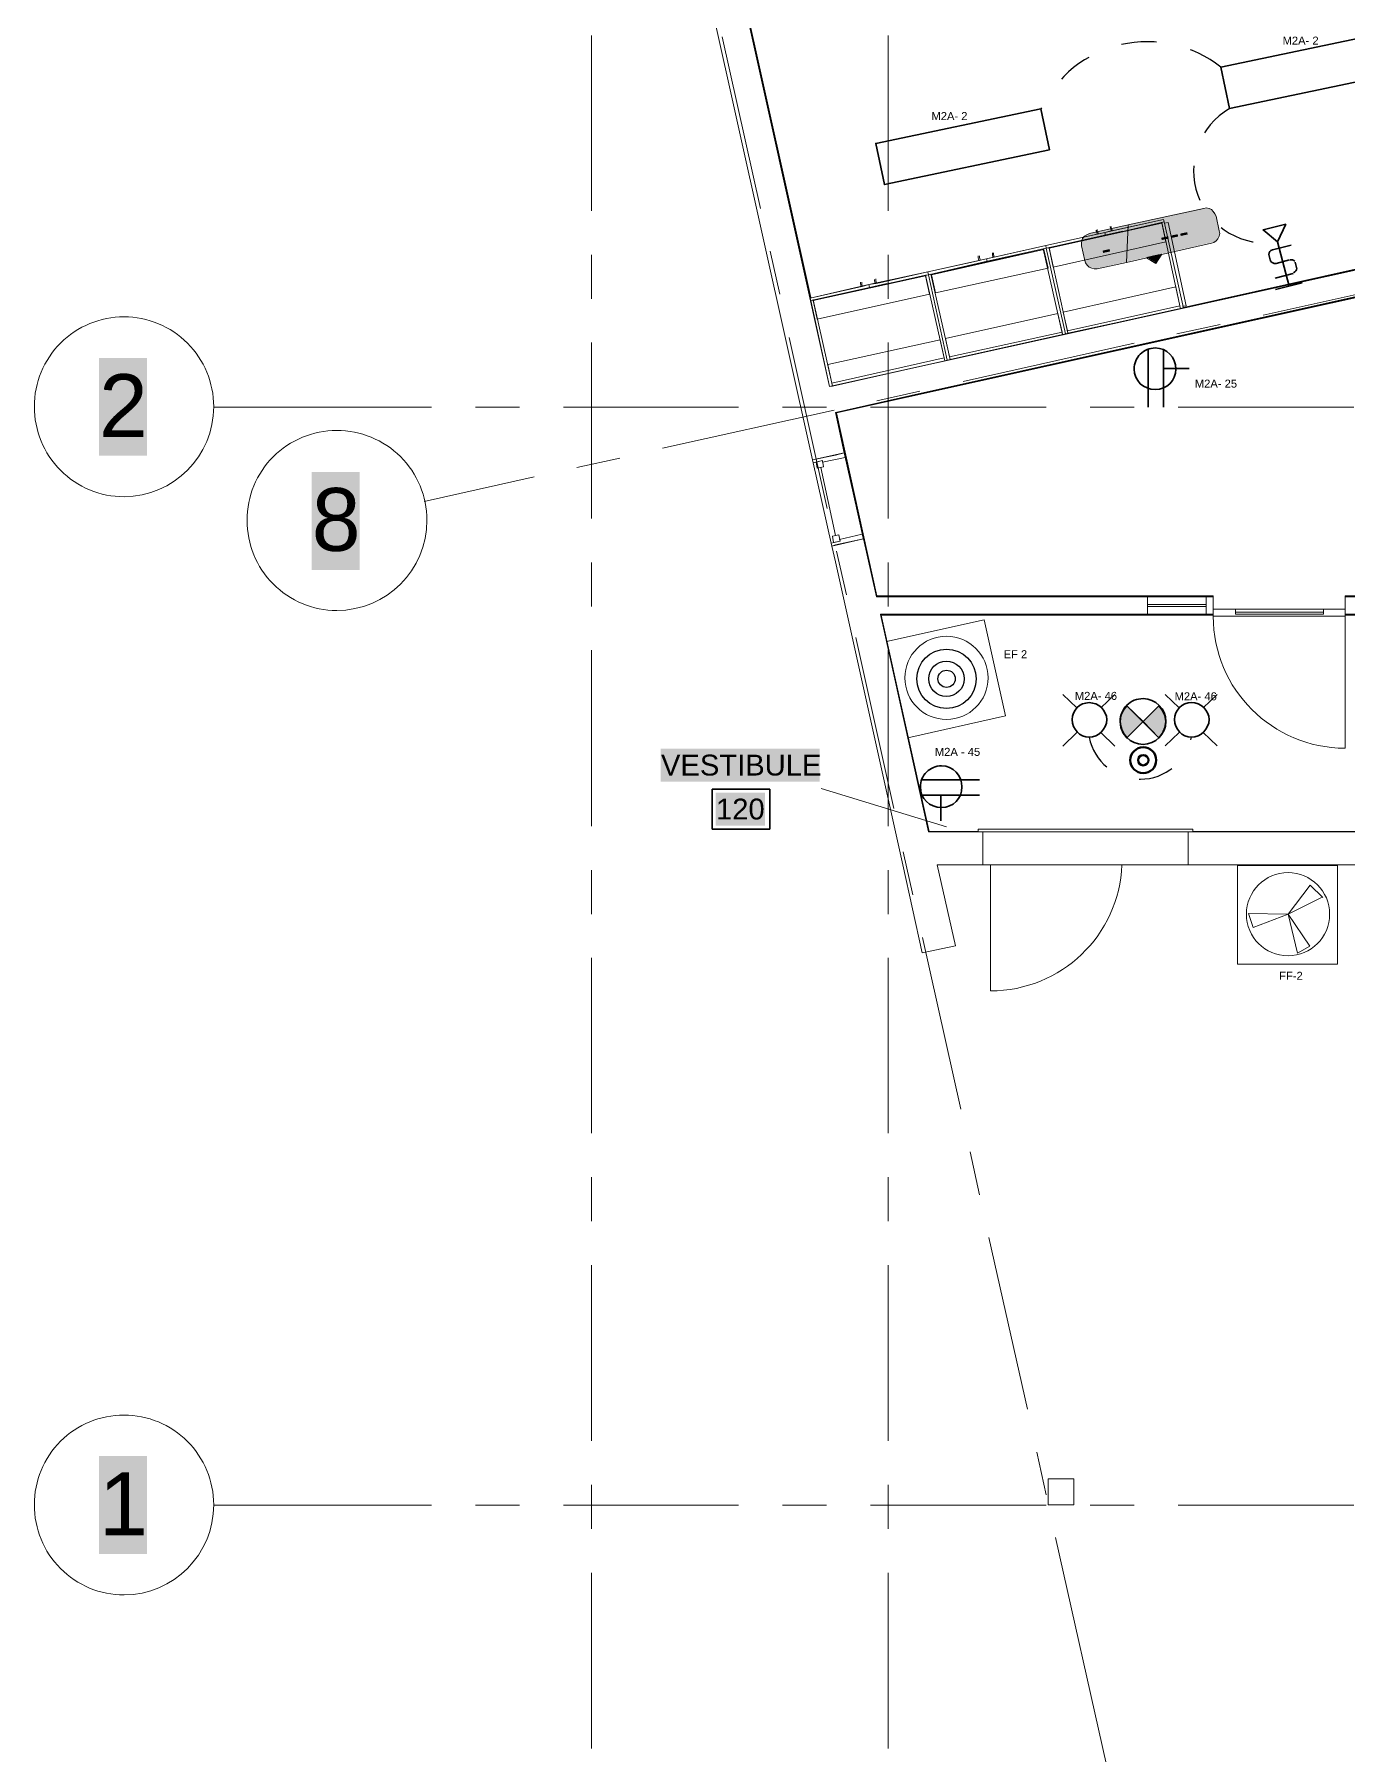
# Model space of a CAD drawing. Header units: millimetres. Extents: x 0.7 to 36.3, y 0.6 to 47.9.
# Drawn here: x 13.559 to 17.298, y 5.398 to 10.293 of the extents above; entities that cross this region are included whole.
import ezdxf

# ---------------------------------------------------------------- set-up
doc = ezdxf.new("R2010")
doc.units = ezdxf.units.MM
doc.header["$LTSCALE"] = 0.007
doc.linetypes.add('HIDDEN', pattern=[9.525, 6.35, -3.175])
doc.layers.add('Dotted', color=1, linetype='HIDDEN', lineweight=30, true_color=0xff0000)
doc.layers.add('PDF2_Geometry', color=7, linetype='Continuous')
doc.layers.add('PDF_Text', color=7, linetype='Continuous')
for name, color, linetype, true_color in [('PDF2_Solid Fills', 7, 'Continuous', 0x7f7f7f), ('PDF_Geometry', 7, 'Continuous', 0x777777), ('PDF_Solid Fills', 7, 'Continuous', 0xffffff)]:
    doc.layers.add(name, color=color, linetype=linetype, true_color=true_color)
doc.styles.add('PDF Arial', font='arial.ttf')

msp = doc.modelspace()

# ---------------------------------------------------------------- hatches: boundary and pattern name
at = {"layer": 'PDF2_Solid Fills', "transparency": 33554559}
for points in [[(16.7131, 8.3405), (16.6698, 8.3839), (16.6665, 8.3839), (16.6498, 8.3572), (16.6481, 8.3405), (16.6565, 8.3055), (16.6681, 8.2955)], [(16.7748, 8.3605), (16.7598, 8.3839), (16.7565, 8.3839), (16.7131, 8.3405), (16.7598, 8.2939), (16.7765, 8.3322)]]:
    msp.add_hatch(color=256, dxfattribs=at).paths.add_polyline_path(points)
at = {"layer": 'PDF_Solid Fills', "transparency": 33554559}
for color, points in [(256, [(16.6677, 9.6463), (16.681, 9.6496), (16.6893, 9.6513), (16.7027, 9.6546), (16.711, 9.6563), (16.7177, 9.6579), (16.726, 9.6596), (16.7393, 9.6629), (16.7477, 9.6646), (16.7543, 9.6663), (16.7627, 9.6679), (16.776, 9.6713), (16.7843, 9.6729), (16.791, 9.6746), (16.7993, 9.6763), (16.8126, 9.6796), (16.821, 9.6813), (16.8276, 9.6829), (16.836, 9.6846), (16.8493, 9.6879), (16.8576, 9.6896), (16.8643, 9.6913), (16.8726, 9.6929), (16.886, 9.6963), (16.8943, 9.6979), (16.9143, 9.7029), (16.9176, 9.7046), (16.926, 9.7129), (16.9276, 9.7163), (16.9293, 9.7213), (16.931, 9.7346), (16.9293, 9.7346), (16.9293, 9.7429), (16.9276, 9.7429), (16.9276, 9.7513), (16.926, 9.7513), (16.926, 9.7596), (16.9243, 9.7596), (16.9243, 9.7679), (16.9226, 9.7679), (16.9226, 9.7763), (16.921, 9.7763), (16.921, 9.7796), (16.9193, 9.7796), (16.9193, 9.7829), (16.9176, 9.7829), (16.9176, 9.7863), (16.9076, 9.7963), (16.901, 9.7996), (16.886, 9.7996), (16.8793, 9.7979), (16.871, 9.7963), (16.8643, 9.7946), (16.8476, 9.7913), (16.841, 9.7896), (16.8326, 9.7879), (16.826, 9.7863), (16.8093, 9.7829), (16.8026, 9.7813), (16.7943, 9.7796), (16.7877, 9.7779), (16.771, 9.7746), (16.7643, 9.7729), (16.756, 9.7713), (16.7493, 9.7696), (16.7327, 9.7663), (16.726, 9.7646), (16.7177, 9.7629), (16.711, 9.7613), (16.6943, 9.7579), (16.6877, 9.7563), (16.671, 9.7529), (16.6693, 9.7163), (16.6677, 9.6813)]), (256, [(16.5377, 9.6913), (16.5393, 9.6913), (16.5393, 9.6846), (16.541, 9.6846), (16.541, 9.6779), (16.5427, 9.6779), (16.5427, 9.6713), (16.5443, 9.6713), (16.5443, 9.6646), (16.546, 9.6646), (16.546, 9.6579), (16.5477, 9.6579), (16.5477, 9.6496), (16.5493, 9.6496), (16.5493, 9.6429), (16.551, 9.6429), (16.5543, 9.6396), (16.5543, 9.6363), (16.556, 9.6363), (16.5593, 9.6329), (16.5643, 9.6313), (16.5677, 9.6296), (16.5743, 9.6279), (16.5827, 9.6263), (16.5827, 9.6279), (16.5993, 9.6313), (16.606, 9.6329), (16.6143, 9.6346), (16.621, 9.6363), (16.6293, 9.6379), (16.636, 9.6396), (16.6443, 9.6413), (16.651, 9.6429), (16.6593, 9.6446), (16.666, 9.6463), (16.671, 9.7513), (16.6643, 9.7513), (16.6577, 9.7496), (16.6493, 9.7479), (16.6427, 9.7463), (16.6343, 9.7446), (16.621, 9.7413), (16.6127, 9.7396), (16.606, 9.7379), (16.5977, 9.7363), (16.5843, 9.7329), (16.576, 9.7313), (16.5693, 9.7296), (16.561, 9.7279), (16.5577, 9.7263), (16.5527, 9.7246), (16.546, 9.7213), (16.5443, 9.7179), (16.541, 9.7146), (16.5377, 9.7013)]), (7, [(16.7643, 9.6663), (16.766, 9.6679), (16.7593, 9.6679), (16.7527, 9.6663), (16.7443, 9.6646), (16.731, 9.6613), (16.7227, 9.6596), (16.7293, 9.6563), (16.731, 9.6546), (16.7343, 9.6529), (16.736, 9.6513), (16.7427, 9.6479), (16.7443, 9.6463), (16.751, 9.6429), (16.751, 9.6446), (16.7527, 9.6479), (16.7543, 9.6496), (16.7577, 9.6563), (16.7593, 9.6579), (16.761, 9.6613), (16.7627, 9.6629)])]:
    msp.add_hatch(color=color, dxfattribs=at).paths.add_polyline_path(points)

# ---------------------------------------------------------------- linework, layer by layer
at = {"layer": 'Dotted', "color": 0, "linetype": 'Continuous', "lineweight": 5}
for p, q in [((17.1254, 7.7909), (17.188, 7.873)), ((17.2208, 7.8381), (17.1254, 7.7909)), ((17.188, 7.873), (17.2244, 7.8381)), ((17.0266, 7.7535), (17.0131, 7.7929)), ((17.0131, 7.7929), (17.1223, 7.7914)), ((17.1254, 7.7909), (17.0266, 7.7535)), ((17.1254, 7.7909), (17.1877, 7.7002)), ((17.1523, 7.6798), (17.1254, 7.7909)), ((17.1877, 7.7002), (17.1523, 7.6798))]:
    msp.add_line(p, q, dxfattribs=at)
at = {"layer": 'Dotted', "color": 0, "linetype": 'HIDDEN', "lineweight": 5}
msp.add_line((17.1223, 7.7914), (17.1254, 7.7909), dxfattribs=at)
at = {"layer": 'Dotted', "color": 0, "linetype": 'Continuous', "lineweight": 5}
for points in [[(15.9832, 8.5665), (16.261, 8.6283), (16.3219, 8.3547), (16.0441, 8.2929)], [(16.9814, 7.929), (17.266, 7.929), (17.266, 7.6487), (16.9814, 7.6487)]]:
    msp.add_lwpolyline(points, close=True, dxfattribs=at)
for centre in [(16.1538, 8.463), (17.1254, 7.7909)]:
    msp.add_circle(centre, 0.1184, dxfattribs=at)
at = {"layer": 'Dotted', "color": 0, "linetype": 'Continuous', "lineweight": -3}
for centre, radius in [((16.1539, 8.4602), 0.0841), ((16.1536, 8.4603), 0.0503), ((16.1541, 8.4603), 0.0246)]:
    msp.add_circle(centre, radius, dxfattribs=at)
at = {"layer": 'Dotted', "color": 0, "linetype": 'Continuous', "lineweight": 200}
for radius in [0.0369, 0.0147]:
    msp.add_circle((16.7136, 8.2289), radius, dxfattribs=at)
at = {"layer": 'Dotted', "linetype": 'HIDDEN', "lineweight": 30}
for centre, radius, start, end in [((16.7257, 9.9354), 0.3367, 51.6502, 154.2567), ((17.0616, 9.9047), 0.2047, 120.0001, 279.633), ((16.7052, 8.3232), 0.1483, 191.2964, 348.7929)]:
    msp.add_arc(centre, radius, start, end, dxfattribs=at)
at = {"layer": 'PDF2_Geometry', "lineweight": 35}
for points in [[(17.429, 10.1805), (16.9593, 10.082), (16.9346, 10.1994), (17.4044, 10.298)], [(16.4471, 9.9642), (15.9773, 9.8656), (15.9527, 9.983), (16.4224, 10.0816)], [(17.1188, 9.7536), (17.0959, 9.7029), (17.0543, 9.7368)], [(16.7131, 8.3389), (16.6665, 8.3839), (16.6565, 8.3705), (16.6498, 8.3555), (16.6481, 8.3389), (16.6498, 8.3222), (16.6565, 8.3055), (16.6665, 8.2922)], [(16.7131, 8.3389), (16.7581, 8.2922), (16.7681, 8.3055), (16.7748, 8.3222), (16.7781, 8.3389), (16.7748, 8.3555), (16.7681, 8.3705), (16.7581, 8.3839)]]:
    msp.add_lwpolyline(points, close=True, dxfattribs=at)
for points in [[(17.0812, 9.6801), (17.1344, 9.694)], [(17.0959, 9.7029), (17.1287, 9.5771)], [(17.0708, 9.667), (17.0758, 9.6477)], [(17.0913, 9.6414), (17.13, 9.6515)], [(17.1505, 9.6258), (17.1454, 9.6452)], [(17.0885, 9.5993), (17.1401, 9.6128)], [(17.09, 9.567), (17.1658, 9.5868)], [(16.7277, 9.233), (16.7277, 9.398)], [(16.771, 9.233), (16.771, 9.398)], [(16.8443, 9.343), (16.771, 9.343)], [(16.7581, 8.2922), (16.6665, 8.3839)], [(16.6665, 8.2922), (16.7581, 8.3839)], [(16.2478, 8.1728), (16.0828, 8.1728)], [(16.2478, 8.1294), (16.0828, 8.1294)], [(16.1378, 8.0561), (16.1378, 8.1294)]]:
    msp.add_lwpolyline(points, dxfattribs=at)
msp.add_lwpolyline([(16.7781, 8.3389, 0.413494), (16.7131, 8.4039, 0.423077), (16.6481, 8.3389, 0.413494), (16.7131, 8.2739)], format="xyb", dxfattribs=at)
for centre in [(16.7474, 9.3415), (16.1392, 8.153)]:
    msp.add_arc(centre, 0.0597, 89.7603, 180.2397, dxfattribs=at)
for points in [[(17.0708, 9.667), (17.0707, 9.6739), (17.0747, 9.6784), (17.0812, 9.6801)], [(17.0913, 9.6414), (17.0844, 9.6413), (17.0787, 9.6433), (17.0754, 9.6493)], [(17.1316, 9.6519), (17.1364, 9.6532), (17.1405, 9.6508), (17.1446, 9.6484)], [(17.15, 9.6274), (17.1497, 9.6222), (17.1457, 9.6177), (17.1413, 9.6148)], [(16.7477, 9.4013), (16.781, 9.4013), (16.806, 9.3746), (16.806, 9.3413)], [(16.7477, 9.283), (16.7143, 9.283), (16.6877, 9.308), (16.6877, 9.3413)], [(16.806, 9.3413), (16.806, 9.308), (16.781, 9.283), (16.7477, 9.283)], [(16.7781, 8.3389), (16.7781, 8.3039), (16.7481, 8.2739), (16.7131, 8.2739)], [(16.1978, 8.1528), (16.1978, 8.1861), (16.1728, 8.2128), (16.1395, 8.2128)], [(16.0795, 8.1528), (16.0795, 8.1194), (16.1061, 8.0944), (16.1395, 8.0944)], [(16.1395, 8.0944), (16.1728, 8.0944), (16.1978, 8.1194), (16.1978, 8.1528)]]:
    msp.add_open_spline(points, degree=3, dxfattribs=at)
at = {"layer": 'PDF_Geometry', "lineweight": 9}
for points in [[(15.2427, 11.8978), (15.766, 9.5429), (15.2444, 11.8978), (15.2444, 11.8962), (17.2526, 12.3428), (17.8309, 9.7396), (17.8326, 9.7396), (17.2526, 12.3445), (17.2543, 12.3462), (17.8343, 9.7379)], [(15.7677, 9.5446), (15.2444, 11.8962), (15.2444, 11.8978), (15.766, 9.5429), (15.9127, 9.5763)], [(15.1444, 9.7913), (15.1444, 10.2896)], [(15.6244, 9.7979), (15.516, 10.2862)], [(15.9877, 9.7913), (15.9877, 10.2896)], [(16.8276, 9.5163), (17.431, 9.6513), (17.431, 9.6496), (17.4326, 9.6496), (17.4326, 9.6479), (15.821, 9.2913), (17.4326, 9.6496), (16.8276, 9.5146), (16.826, 9.5196), (16.836, 9.5213), (16.7843, 9.7579), (16.7743, 9.7563), (16.7727, 9.7596), (16.771, 9.7663), (16.6243, 9.7346)], [(16.766, 9.7563), (16.446, 9.6846), (16.766, 9.7563)], [(16.446, 9.6846), (16.766, 9.7563)], [(16.5843, 9.7246), (16.6043, 9.7296), (16.606, 9.7213), (16.7727, 9.7596), (16.771, 9.7663), (16.6043, 9.7296), (16.6227, 9.7346)], [(16.2493, 9.6513), (16.2677, 9.6546), (16.2693, 9.6479), (16.4377, 9.6846), (16.436, 9.6929), (16.2677, 9.6546), (16.2877, 9.6596)], [(16.2893, 9.6596), (16.436, 9.6929), (16.5827, 9.7246), (16.581, 9.7329), (16.5793, 9.7363), (16.5793, 9.7346), (16.581, 9.7329), (16.5827, 9.7246)], [(16.6543, 9.7329), (16.4727, 9.6929)], [(15.1444, 9.5413), (15.1444, 9.6663)], [(15.6794, 9.5546), (15.6527, 9.6763)], [(15.9544, 9.5846), (16.101, 9.6179), (16.2477, 9.6496)], [(15.9877, 9.5413), (15.9877, 9.6663)], [(16.431, 9.6813), (16.111, 9.6113), (16.431, 9.6813)], [(16.111, 9.6096), (16.431, 9.6813)], [(16.381, 9.6729), (16.1977, 9.6313)], [(16.0943, 9.6079), (15.7744, 9.5363), (16.0943, 9.6079)], [(15.7744, 9.5363), (16.0943, 9.6063)], [(15.9144, 9.5763), (15.9327, 9.5813), (15.9344, 9.5729), (16.1027, 9.6096), (16.101, 9.6179), (15.9327, 9.5813), (15.9527, 9.5846)], [(17.0543, 9.4946), (17.541, 9.6029)], [(15.9843, 9.5846), (15.8327, 9.5496)], [(15.8377, 9.218), (17.4476, 9.5763), (17.4493, 9.5746), (15.8394, 9.218), (15.956, 8.693)], [(15.9177, 8.8563), (15.8377, 9.218), (15.8377, 9.2163), (17.4493, 9.5746), (17.4493, 9.5729), (15.841, 9.2163), (15.956, 8.6963), (16.9126, 8.6963), (16.9126, 8.6946), (16.9126, 8.693), (15.9544, 8.693), (15.9544, 8.6946), (16.9126, 8.6946), (15.956, 8.6946), (15.8394, 9.218)], [(16.8093, 9.4413), (16.9326, 9.4679)], [(15.1444, 8.9163), (15.1444, 9.4163)], [(15.8144, 8.9446), (15.706, 9.4313)], [(15.9877, 8.9163), (15.9877, 9.4163)], [(16.201, 9.3063), (16.6877, 9.4146)], [(15.821, 9.2913), (15.821, 9.2913)], [(15.821, 9.2913), (15.821, 9.2913)], [(15.8227, 9.2913), (15.8227, 9.2913)], [(15.956, 9.2513), (16.0777, 9.278)], [(14.0694, 9.233), (14.6894, 9.233)], [(14.8144, 9.233), (14.9394, 9.233)], [(15.0644, 9.233), (15.5627, 9.233)], [(15.346, 9.1163), (15.8344, 9.2246)], [(15.6877, 9.233), (15.8127, 9.233)], [(15.9377, 9.233), (16.4377, 9.233)], [(16.5627, 9.233), (16.6877, 9.233)], [(16.8126, 9.233), (17.3126, 9.233)], [(15.1027, 9.0613), (15.2244, 9.088)], [(14.6677, 8.9646), (14.9811, 9.0346)], [(15.8694, 8.6996), (15.841, 8.823)], [(15.1444, 8.6663), (15.1444, 8.7913)], [(15.9877, 8.6663), (15.9877, 8.7913)], [(16.726, 8.693), (16.726, 8.6713), (16.8926, 8.6713), (16.8926, 8.693)], [(16.8926, 8.6446), (16.8926, 8.6663), (16.726, 8.6663), (16.726, 8.6446)], [(17.2876, 8.6946), (17.4426, 8.6946), (17.2876, 8.6946)], [(15.966, 8.643), (16.1043, 8.0263), (15.966, 8.6446), (16.9126, 8.6446), (16.9126, 8.643), (15.966, 8.643), (16.9126, 8.643)], [(15.966, 8.6446), (16.1027, 8.0247), (16.2443, 8.0247), (16.2443, 8.033), (16.8543, 8.033), (16.8543, 8.0247), (16.2443, 8.0247), (16.2443, 8.033), (16.8543, 8.033), (16.8543, 8.0247), (17.2026, 8.0247)], [(17.2876, 8.638), (16.9126, 8.638), (16.9126, 8.6413), (15.9677, 8.6413), (16.1043, 8.0263), (16.2443, 8.0263)], [(16.8543, 8.0263), (17.3176, 8.0263), (17.3193, 8.0263), (17.3193, 8.6446), (17.3193, 8.0247)], [(16.9126, 8.658), (17.2876, 8.658)], [(17.226, 8.658), (16.976, 8.658)], [(16.976, 8.6496), (17.226, 8.6496)], [(17.3193, 8.643), (17.2876, 8.643), (17.3193, 8.643), (17.3193, 8.0263), (17.3176, 8.0263), (17.3176, 8.6413), (17.2876, 8.6413)], [(16.0043, 8.0913), (15.896, 8.578)], [(15.1444, 8.0413), (15.1444, 8.5413)], [(15.9877, 8.0413), (15.9877, 8.5413)], [(16.1043, 8.0263), (16.1043, 8.0263)], [(16.1043, 8.0263), (16.2443, 8.0263), (16.1043, 8.0263)], [(16.2577, 8.0247), (16.841, 8.0247)], [(16.841, 7.9313), (16.841, 8.0247), (16.841, 7.9313), (16.6743, 7.9313)], [(16.8543, 8.0263), (17.3193, 8.0263), (16.8543, 8.0263)], [(16.0577, 7.8463), (16.031, 7.968)], [(16.841, 7.9313), (16.2577, 7.9313), (16.841, 7.9313)], [(15.1444, 7.7913), (15.1444, 7.9163)], [(15.9877, 7.7913), (15.9877, 7.9163)], [(16.1943, 7.2364), (16.086, 7.7247)], [(15.1444, 7.168), (15.1444, 7.6664)], [(15.9877, 7.168), (15.9877, 7.6664)], [(16.2477, 6.993), (16.221, 7.1147)], [(15.1444, 6.9181), (15.1444, 7.043)], [(15.9877, 6.9181), (15.9877, 7.043)], [(16.3843, 6.3831), (16.2743, 6.8714)], [(15.1444, 6.2931), (15.1444, 6.7931)], [(15.9877, 6.2931), (15.9877, 6.7931)], [(16.4377, 6.1398), (16.411, 6.2614)], [(15.1444, 6.0431), (15.1444, 6.1681)], [(15.9877, 6.0431), (15.9877, 6.1681)], [(14.0694, 6.1098), (14.6894, 6.1098)], [(14.8144, 6.1098), (14.9394, 6.1098)], [(15.0644, 6.1098), (15.5627, 6.1098)], [(15.6877, 6.1098), (15.8127, 6.1098)], [(15.9377, 6.1098), (16.4377, 6.1098)], [(16.5627, 6.1098), (16.6877, 6.1098)], [(16.8126, 6.1098), (17.3126, 6.1098)], [(16.6093, 5.3714), (16.4643, 6.0181)], [(15.1444, 5.4181), (15.1444, 5.9181)], [(15.9877, 5.4181), (15.9877, 5.9181)]]:
    msp.add_lwpolyline(points, dxfattribs=at)
at = {"layer": 'PDF_Geometry', "lineweight": 18}
for points in [[(17.4326, 9.6446), (17.4476, 9.5763), (16.0527, 9.2663), (15.8377, 9.218), (15.8627, 9.103), (15.8377, 9.0963), (15.7727, 9.083), (15.1311, 11.9678), (15.2227, 11.9878), (15.741, 12.1045), (15.761, 12.0145), (15.2427, 11.8978), (15.821, 9.2913), (17.4326, 9.6479)], [(16.8926, 8.693), (16.9126, 8.693), (16.9126, 8.6446), (16.8926, 8.6446)], [(16.516, 6.1114), (16.516, 6.1847), (16.4427, 6.1847), (16.4427, 6.1114)]]:
    msp.add_lwpolyline(points, close=True, dxfattribs=at)
at = {"layer": 'PDF_Geometry', "color": 7, "lineweight": 18}
for points in [[(16.886, 9.7979), (16.671, 9.7513), (16.666, 9.6446), (16.9076, 9.6996), (16.9143, 9.7013), (16.921, 9.7063), (16.926, 9.7113), (16.9293, 9.7196), (16.931, 9.7263), (16.9293, 9.7346), (16.921, 9.7763), (16.9176, 9.7829), (16.9126, 9.7896), (16.9076, 9.7946), (16.901, 9.7979), (16.8926, 9.7996)], [(16.666, 9.6446), (16.671, 9.7513), (16.561, 9.7263), (16.5527, 9.7229), (16.546, 9.7196), (16.541, 9.7129), (16.5393, 9.7063), (16.5377, 9.6996), (16.5377, 9.6913), (16.5477, 9.6496), (16.5493, 9.6429), (16.5543, 9.6363), (16.5593, 9.6313), (16.5677, 9.6279), (16.5743, 9.6263), (16.5827, 9.6263)], [(16.7493, 9.6413), (16.766, 9.6679), (16.7227, 9.6579)]]:
    msp.add_lwpolyline(points, close=True, dxfattribs=at)
at = {"layer": 'PDF_Geometry', "lineweight": 9}
for points in [[(16.4577, 9.6313), (16.7777, 9.7029), (16.766, 9.7563), (16.446, 9.6846)], [(16.6227, 9.7329), (16.621, 9.7413), (16.6193, 9.7446), (16.6193, 9.7463), (16.6193, 9.7446), (16.621, 9.7413)], [(16.6227, 9.7429), (16.626, 9.7346), (16.6227, 9.7429), (16.6227, 9.7446), (16.6227, 9.7463)], [(16.8193, 9.5129), (16.8276, 9.5146), (16.7727, 9.7596), (16.766, 9.7579)], [(16.4377, 9.6846), (16.606, 9.7213), (16.6043, 9.7296), (16.436, 9.6929)], [(16.5827, 9.7329), (16.586, 9.7263), (16.5827, 9.7329), (16.5827, 9.7363), (16.5827, 9.7379), (16.5827, 9.7363)], [(16.1027, 9.6096), (16.2693, 9.6479), (16.2677, 9.6546), (16.101, 9.6179)], [(16.1227, 9.5579), (16.4427, 9.6279), (16.431, 9.6813), (16.111, 9.6096)], [(16.246, 9.6496), (16.2443, 9.6579), (16.2443, 9.6613), (16.2443, 9.6629), (16.2443, 9.6613), (16.2443, 9.6579)], [(16.2477, 9.6596), (16.2493, 9.6513), (16.2477, 9.6596), (16.2477, 9.6613), (16.2477, 9.6629)], [(16.286, 9.6596), (16.2843, 9.6679), (16.2843, 9.6696), (16.2843, 9.6713), (16.2843, 9.6679)], [(16.2877, 9.6679), (16.2893, 9.6596), (16.2877, 9.6679), (16.2877, 9.6696), (16.2877, 9.6713)], [(16.4843, 9.4396), (16.4927, 9.4413), (16.4377, 9.6846), (16.4293, 9.6829)], [(16.446, 9.6863), (16.4377, 9.6846), (16.4927, 9.4413), (16.4993, 9.4429)], [(15.786, 9.4829), (16.106, 9.5546), (16.0943, 9.6063), (15.7744, 9.5363)], [(15.951, 9.5846), (15.9494, 9.5929), (15.9494, 9.5946), (15.9494, 9.5963), (15.9494, 9.5929)], [(15.9527, 9.5929), (15.9544, 9.5846), (15.9527, 9.5929), (15.9527, 9.5963), (15.9527, 9.5979), (15.9527, 9.5963)], [(16.1493, 9.3646), (16.156, 9.3663), (16.1027, 9.6096), (16.0943, 9.6079)], [(16.1093, 9.6113), (16.1027, 9.6096), (16.156, 9.3663), (16.1643, 9.368)], [(15.7677, 9.5363), (15.9344, 9.5729), (15.9327, 9.5813), (15.766, 9.5429)], [(15.911, 9.5763), (15.9094, 9.5846), (15.9094, 9.5863), (15.9094, 9.5879), (15.9094, 9.5846)], [(15.9127, 9.5846), (15.9144, 9.5763), (15.9127, 9.5846), (15.9127, 9.5863), (15.9127, 9.5879)], [(16.4977, 9.4496), (16.8176, 9.5213), (16.806, 9.5746), (16.486, 9.5029)], [(15.7744, 9.5379), (15.7677, 9.5363), (15.821, 9.2913), (15.8294, 9.293)], [(16.1627, 9.3763), (16.4827, 9.4463), (16.471, 9.4996), (16.151, 9.4279)], [(16.8193, 9.5129), (16.8176, 9.5213), (16.4977, 9.4496), (16.4993, 9.4429)], [(15.8277, 9.3013), (16.1477, 9.373), (16.136, 9.4246), (15.816, 9.3546)], [(16.4843, 9.4396), (16.4827, 9.4463), (16.1627, 9.3763), (16.1643, 9.368)], [(16.1493, 9.3646), (16.1477, 9.373), (15.8277, 9.3013), (15.8294, 9.293)], [(15.9177, 8.858), (15.8277, 8.838), (15.7727, 9.083), (15.8627, 9.103)], [(17.4426, 8.6946), (17.4426, 8.693), (17.2876, 8.693), (17.2876, 8.6946), (17.2876, 8.6963), (17.4426, 8.6963)], [(17.226, 8.6446), (16.976, 8.6446)], [(16.2677, 8.033), (16.831, 8.033)], [(16.2577, 8.0247), (16.2577, 7.9313)], [(16.831, 7.9313), (16.2677, 7.9313)]]:
    msp.add_lwpolyline(points, close=True, dxfattribs=at)
for points in [[(13.8144, 9.4896, 0.416667), (13.5594, 9.2346, 0.415306), (13.8144, 8.978, 0.412859), (14.0694, 9.2346, 0.414218)], [(14.4194, 9.1663, 0.416667), (14.1644, 8.9113, 0.415306), (14.4194, 8.6546, 0.413961), (14.6761, 8.9113, 0.415306)], [(13.8144, 6.3664, 0.416667), (13.5594, 6.1114, 0.415306), (13.8144, 5.8548, 0.412859), (14.0694, 6.1114, 0.414218)]]:
    msp.add_lwpolyline(points, format="xyb", close=True, dxfattribs=at)
at = {"layer": 'PDF_Geometry', "lineweight": 13}
for points in [[(15.7727, 9.083), (15.7744, 9.0746), (15.801, 9.0813), (15.801, 9.0763), (15.866, 9.0896), (15.8627, 9.103)], [(15.8377, 8.868), (15.796, 9.0613)], [(15.8277, 8.838), (15.826, 8.8463), (15.851, 8.8513), (15.8494, 8.8563), (15.9144, 8.8713), (15.9177, 8.858)], [(16.841, 7.9763), (16.841, 7.9813)]]:
    msp.add_lwpolyline(points, dxfattribs=at)
for points in [[(15.786, 9.0596), (15.8044, 9.063), (15.801, 9.0813), (15.7827, 9.0763)], [(15.8294, 8.8663), (15.8477, 8.8696), (15.851, 8.8513), (15.8327, 8.848)], [(16.8926, 8.6713), (16.8926, 8.6663), (16.726, 8.6663), (16.726, 8.6713)], [(16.9126, 8.638), (16.9126, 8.658), (16.976, 8.658), (16.976, 8.6446), (17.226, 8.6446), (17.226, 8.658), (17.2876, 8.658), (17.2876, 8.638)], [(16.976, 8.6446), (16.976, 8.6496), (17.226, 8.6496), (17.226, 8.6446)]]:
    msp.add_lwpolyline(points, close=True, dxfattribs=at)
at = {"layer": 'PDF_Geometry', "lineweight": 18}
for points in [[(16.2443, 8.0247), (16.1027, 8.0247), (15.966, 8.6446), (16.726, 8.6446), (16.726, 8.693), (15.9544, 8.693), (15.9177, 8.858), (15.8377, 8.8413), (15.8277, 8.838), (15.8377, 8.793), (16.0293, 7.9313), (16.0843, 7.6814), (16.1793, 7.7014), (16.1277, 7.9313), (16.2793, 7.9313)], [(16.8543, 8.0247), (17.3193, 8.0247), (17.3193, 8.6446), (17.2876, 8.6446), (17.2876, 8.693), (17.4426, 8.693), (17.4426, 8.6446), (17.4126, 8.6446), (17.4126, 8.0247), (17.4126, 7.683), (17.3193, 7.683), (17.3193, 7.9313), (16.841, 7.9313), (16.841, 8.0247)], [(16.6543, 7.9313), (16.6743, 7.9313)]]:
    msp.add_lwpolyline(points, dxfattribs=at)
at = {"layer": 'PDF_Geometry', "lineweight": 9}
for points in [[(17.2876, 8.6446), (17.2876, 8.263, -0.413987), (16.9126, 8.638)], [(16.2793, 7.9313), (16.2793, 7.573, 0.403926), (16.6527, 7.9313)]]:
    msp.add_lwpolyline(points, format="xyb", dxfattribs=at)
at = {"layer": 'PDF_Geometry', "lineweight": 35}
for points in [[(16.4847, 8.4158), (16.5247, 8.3775)], [(16.633, 8.4158), (16.593, 8.3775)], [(16.7757, 8.4161), (16.8157, 8.3777)], [(16.924, 8.4161), (16.884, 8.3777)], [(16.4847, 8.2692), (16.5247, 8.3075)], [(16.633, 8.2692), (16.593, 8.3075)], [(16.7757, 8.2694), (16.8157, 8.3077)], [(16.924, 8.2694), (16.884, 8.3077)]]:
    msp.add_lwpolyline(points, dxfattribs=at)
at = {"layer": 'PDF_Geometry', "color": 7, "lineweight": 35}
msp.add_lwpolyline([(15.4877, 8.1463), (15.651, 8.1463), (15.651, 8.033), (15.4877, 8.033)], close=True, dxfattribs=at)
at = {"layer": 'PDF_Geometry', "color": 7, "lineweight": 18}
msp.add_lwpolyline([(16.1543, 8.0397), (15.7977, 8.148)], dxfattribs=at)
at = {"layer": 'PDF_Geometry', "lineweight": 35}
for centre in [(16.5597, 8.3441), (16.8507, 8.3444)]:
    msp.add_arc(centre, 0.0484, 90.0411, 179.9589, dxfattribs=at)
for points in [[(16.5597, 8.3925), (16.5864, 8.3925), (16.6097, 8.3708), (16.6097, 8.3442)], [(16.8507, 8.3927), (16.8773, 8.3927), (16.9007, 8.3711), (16.9007, 8.3444)], [(16.5597, 8.2942), (16.533, 8.2942), (16.5114, 8.3175), (16.5114, 8.3442)], [(16.6097, 8.3442), (16.6097, 8.3175), (16.5864, 8.2942), (16.5597, 8.2942)], [(16.8507, 8.2944), (16.824, 8.2944), (16.8023, 8.3177), (16.8023, 8.3444)], [(16.9007, 8.3444), (16.9007, 8.3177), (16.8773, 8.2944), (16.8507, 8.2944)]]:
    msp.add_open_spline(points, degree=3, dxfattribs=at)
at = {"layer": 'PDF_Solid Fills', "lineweight": 9, "transparency": 33554559}
for points in [[(13.7428, 9.0946), (13.8794, 9.0946), (13.7428, 9.373), (13.8794, 9.373)], [(14.3477, 8.7696), (14.4844, 8.7696), (14.3477, 9.048), (14.4844, 9.048)], [(13.7428, 5.9714), (13.8794, 5.9714), (13.7428, 6.2497), (13.8794, 6.2497)]]:
    msp.add_solid(points, dxfattribs=at)
at = {"layer": 'PDF_Solid Fills', "lineweight": 35, "transparency": 33554559}
for points in [[(15.341, 8.168), (15.7927, 8.168), (15.341, 8.2613), (15.7927, 8.2613)], [(15.4977, 8.043), (15.6377, 8.043), (15.4977, 8.1363), (15.6377, 8.1363)]]:
    msp.add_solid(points, dxfattribs=at)

# ---------------------------------------------------------------- texts
at = {"layer": 'PDF_Text', "attachment_point": 4, "style": 'PDF Arial'}
for s, insert, char_height in [('M2A- 2', (17.1099, 10.2753), 0.02276), ('M2A- 2', (16.1111, 10.0607), 0.02276), ('M2A- 25', (16.8603, 9.2996), 0.02276), ('EF 2', (16.3163, 8.5303), 0.02276), ('M2A- 46', (16.5189, 8.4116), 0.02276), ('M2A- 46', (16.8027, 8.4104), 0.02276), ('VESTIBULE', (15.3417, 8.2145), 0.05939), ('M2A - 45', (16.1208, 8.2524), 0.02276), ('120', (15.4983, 8.0895), 0.05939), ('FF-2', (17.1001, 7.6157), 0.02276)]:
    msp.add_mtext(s, dxfattribs=dict(at, insert=insert, char_height=char_height))
for s, insert, char_height, rotation in [('---', (16.7603, 9.7172), 0.05939, 12.1484), ('-', (16.5936, 9.6805), 0.0594, 12.497)]:
    msp.add_mtext(s, dxfattribs=dict(at, insert=insert, char_height=char_height, rotation=rotation))
at = {"layer": 'PDF_Text', "color": 8, "true_color": 0x777777, "char_height": 0.1787, "attachment_point": 4, "style": 'PDF Arial'}
for s, insert in [('2', (13.7433, 9.2372)), ('8', (14.3483, 8.9122)), ('1', (13.7433, 6.1139))]:
    msp.add_mtext(s, dxfattribs=dict(at, insert=insert))

doc.saveas('drawing.dxf')
